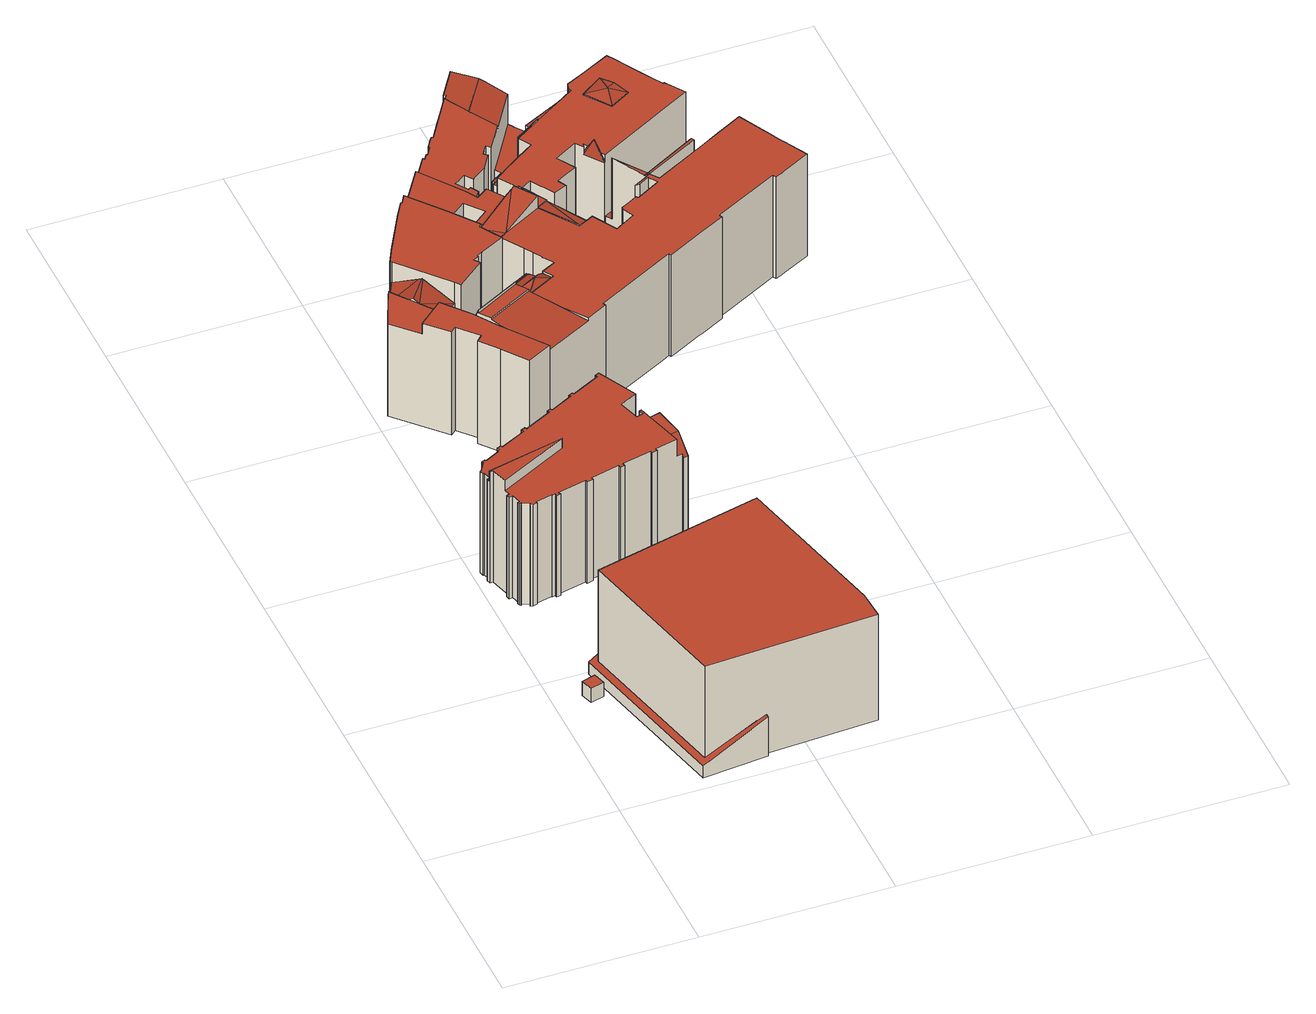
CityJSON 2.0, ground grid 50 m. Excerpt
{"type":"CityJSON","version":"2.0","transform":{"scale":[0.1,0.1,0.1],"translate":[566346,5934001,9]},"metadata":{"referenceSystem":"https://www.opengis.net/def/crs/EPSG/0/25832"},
"CityObjects":{
"building1":{"type":"Building","attributes":{"Gemeindeschluessel":"02000000","Geometrietyp2DReferenz":"3000","function":"31001_2080","roofType":"1000","measuredHeight":4.34,"storeysAboveGround":1},"geometry":[{"type":"MultiSurface","lod":"2","boundaries":[[[0,1,2,3]],[[4,5,6,7]],[[7,6,1,0]],[[6,5,2,1]],[[5,4,3,2]],[[4,7,0,3]]],"semantics":{"surfaces":[{"type":"GroundSurface"},{"type":"RoofSurface"},{"type":"WallSurface"}],"values":[0,1,2,2,2,2]}}]},
"building2":{"type":"Building","attributes":{"Gemeindeschluessel":"02000000","Geometrietyp2DReferenz":"3000","function":"51009_1610","roofType":"2100","measuredHeight":26.73},"geometry":[{"type":"MultiSurface","lod":"2","boundaries":[[[8,9,10,11]],[[12,13,14,15]],[[15,14,16,17]],[[18,19,20,21]],[[21,20,22,23]],[[22,20,19,10,9,16,14,13]],[[8,11,18,21,23,12,15,17]],[[12,23,22,13]],[[18,11,10,19]],[[8,17,16,9]]],"semantics":{"surfaces":[{"type":"WallSurface"},{"type":"RoofSurface"},{"type":"GroundSurface"}],"values":[0,0,0,0,0,1,2,0,0,0]}}]},
"building3":{"type":"Building","attributes":{"Gemeindeschluessel":"02000000","Geometrietyp2DReferenz":"3000","function":"31001_2050","roofType":"1000","measuredHeight":32.4,"storeysAboveGround":7},"geometry":[{"type":"MultiSurface","lod":"2","boundaries":[[[8,24,25,17]],[[11,26,24,8]],[[27,28,17,25]],[[29,30,26,11]],[[30,29,28,27]],[[28,29,11,8,17]],[[30,27,25,24,26]]],"semantics":{"surfaces":[{"type":"WallSurface"},{"type":"GroundSurface"},{"type":"RoofSurface"}],"values":[0,0,0,0,0,1,2]}}]},
"building4":{"type":"Building","attributes":{"Gemeindeschluessel":"02000000","Geometrietyp2DReferenz":"3000","function":"31001_2010","roofType":"1000","measuredHeight":34.13,"storeysAboveGround":8},"geometry":[{"type":"MultiSurface","lod":"2","boundaries":[[[31,32,33,34,35]],[[36,37,38,39]],[[40,41,42,43]],[[44,45,46,47]],[[47,46,48,49]],[[49,48,50,51]],[[51,50,52,53]],[[53,52,54,55]],[[55,54,56,57]],[[57,56,58,59]],[[59,58,60,61]],[[61,60,62,63]],[[63,62,64,65]],[[65,64,66,67]],[[67,66,68,69]],[[69,68,70,71]],[[71,70,72,73]],[[73,72,74,75]],[[75,74,76,77]],[[77,76,78,79]],[[79,78,80,81]],[[81,80,82,83]],[[83,82,84,85]],[[85,84,86,87]],[[88,89,90,91]],[[91,90,92,93]],[[93,92,94,95]],[[96,35,34,97]],[[97,34,33,98]],[[99,32,31,100]],[[101,102,103,104]],[[105,106,107,108]],[[109,110,111,112]],[[112,111,113,114]],[[114,113,115,116]],[[116,115,117,118]],[[118,117,119,120]],[[120,119,121,122]],[[122,121,123,124]],[[124,123,125,126]],[[126,125,127,128]],[[128,127,129,130]],[[130,129,131,132]],[[132,131,133,134]],[[134,133,135,136]],[[136,135,137,138]],[[138,137,139,140]],[[140,139,141,142]],[[142,141,143,144]],[[144,143,145,146]],[[146,145,147,148]],[[149,150,151,152]],[[153,154,155,156]],[[156,155,157,158]],[[158,157,159,160]],[[160,159,102,101]],[[161,162,163,164]],[[165,166,167,168]],[[169,170,171,172]],[[173,174,175,176]],[[165,168,109,112,114,116,118,120,122,124,126,128,130,132,134,136,138,140,142,144,146,148,173,176,149,152,169,172,153,156,158,160,101,104,99,100,88,91,93,95,177,40,43,178,44,47,49,51,53,55,57,59,61,63,65,67,69,71,73,75,77,79,81,83,85,87,179,180,181,105,108,161,164,182,183,184,185]],[[94,92,90,89,96,97,98,103,102,159,157,155,154,171,170,151,150,175,174,147,145,143,141,139,137,135,133,131,129,127,125,123,121,119,117,115,113,111,110,186,187,163,162,107,106,188,189,190,86,84,82,80,78,76,74,72,70,68,66,64,62,60,58,56,54,52,50,48,46,45,191,42,41,192]],[[187,186,193,194,195,36,39]],[[185,184,196,197,198,199]],[[190,189,180,179]],[[166,165,185,199]],[[196,184,183,200]],[[183,182,38,37,200]],[[182,164,163,187,39,38]],[[189,188,181,180]],[[171,154,153,172]],[[151,170,169,152]],[[175,150,149,176]],[[147,174,173,148]],[[109,168,167,193,186,110]],[[107,162,161,108]],[[188,106,105,181]],[[99,104,103,98,33,32]],[[94,192,177,95]],[[88,100,31,35,96,89]],[[86,190,179,87]],[[191,45,44,178]],[[42,191,178,43]],[[192,41,40,177]],[[194,193,167,166,199,198]],[[195,194,198,197]],[[195,197,196,200,37,36]]],"semantics":{"surfaces":[{"type":"RoofSurface"},{"type":"WallSurface"},{"type":"GroundSurface"}],"values":[0,0,1,1,1,1,1,1,1,1,1,1,1,1,1,1,1,1,1,1,1,1,1,1,1,1,1,1,1,1,1,1,1,1,1,1,1,1,1,1,1,1,1,1,1,1,1,1,1,1,1,1,1,1,1,1,1,1,1,1,2,0,1,1,1,1,1,1,1,1,1,1,1,1,1,1,1,1,1,1,1,1,1,1,0,0,0]}}]},
"building5":{"type":"Building","attributes":{"Gemeindeschluessel":"02000000","Geometrietyp2DReferenz":"3000","function":"31001_2010","roofType":"1000","measuredHeight":31.46,"storeysAboveGround":7},"geometry":[{"type":"MultiSurface","lod":"2","boundaries":[[[201,202,203]],[[204,205,206,207]],[[205,204,208]],[[209,208,204]],[[210,211,212]],[[204,213,209]],[[214,215,216,217]],[[218,219,220,221]],[[221,220,222,223]],[[224,225,226,227]],[[227,226,228,229]],[[229,228,230,231]],[[231,230,232,233]],[[234,235,211,210,201,203,236]],[[206,205,208,237,236,203,202]],[[238,224,227,229,231,233,239,234,236,237,240,218,221,223,241]],[[242,243,222,220,219,216,215,232,230,228,226,225]],[[243,242,238,241]],[[204,207,212]],[[239,233,232,215,214,244]],[[242,225,224,238]],[[222,243,241,223]],[[218,240,245,217,216,219]],[[240,237,208,209,213,245]],[[235,234,239,244]],[[206,202,201,210,212,207]],[[235,244,214,217,245,213,204,212,211]]],"semantics":{"surfaces":[{"type":"RoofSurface"},{"type":"WallSurface"},{"type":"GroundSurface"}],"values":[0,0,0,0,1,1,1,1,1,1,1,1,1,1,1,2,0,1,1,1,1,1,1,1,1,0,0]}}]},
"building6":{"type":"Building","attributes":{"Gemeindeschluessel":"02000000","Geometrietyp2DReferenz":"3000","function":"31001_2010","roofType":"1000","measuredHeight":31.41,"storeysAboveGround":8},"geometry":[{"type":"MultiSurface","lod":"2","boundaries":[[[246,247,248,249]],[[249,248,250,251]],[[251,250,252,253]],[[253,252,254,255]],[[255,254,256,257]],[[257,256,258,259]],[[259,258,260,261]],[[261,260,262,263]],[[263,262,264,265]],[[265,264,266,267]],[[267,266,268,269]],[[269,268,270,271]],[[271,270,272,273]],[[273,272,274,275]],[[275,274,276,277]],[[278,279,280,281]],[[282,283,284,285]],[[286,287,283,282]],[[281,280,287,286]],[[277,276,279,278]],[[247,246,285,284]],[[285,246,249,251,253,255,257,259,261,263,265,267,269,271,273,275,277,278,281,286,282]],[[247,284,283,287,280,279,276,274,272,270,268,266,264,262,260,258,256,254,252,250,248]]],"semantics":{"surfaces":[{"type":"WallSurface"},{"type":"GroundSurface"},{"type":"RoofSurface"}],"values":[0,0,0,0,0,0,0,0,0,0,0,0,0,0,0,0,0,0,0,0,0,1,2]}}]},
"building7":{"type":"Building","attributes":{"Gemeindeschluessel":"02000000","Geometrietyp2DReferenz":"3000","function":"31001_2010","roofType":"1000","measuredHeight":26.46,"storeysAboveGround":5},"geometry":[{"type":"MultiSurface","lod":"2","boundaries":[[[288,289,290,291,292,293,294,295,296,297,298,299,300],[301,302,303,304]],[[305,306,307,308,309,310,311,312,313,314,315,316,317],[318,319,320,321]],[[317,316,289,288]],[[316,315,290,289]],[[315,314,291,290]],[[314,313,292,291]],[[313,312,293,292]],[[312,311,294,293]],[[311,310,295,294]],[[310,309,296,295]],[[309,308,297,296]],[[308,307,298,297]],[[307,306,299,298]],[[306,305,300,299]],[[305,317,288,300]],[[321,320,302,301]],[[320,319,303,302]],[[319,318,304,303]],[[318,321,301,304]]],"semantics":{"surfaces":[{"type":"GroundSurface"},{"type":"RoofSurface"},{"type":"WallSurface"}],"values":[0,1,2,2,2,2,2,2,2,2,2,2,2,2,2,2,2,2,2]}}]},
"building8":{"type":"Building","attributes":{"Gemeindeschluessel":"02000000","Geometrietyp2DReferenz":"3000","function":"31001_2010","roofType":"1000","measuredHeight":34.87,"storeysAboveGround":5},"geometry":[{"type":"MultiSurface","lod":"2","boundaries":[[[322,323,324,325,326,327,328,329,330]],[[331,332,333]],[[334,332,331]],[[335,336,337,338,339,340]],[[341,342,343,344]],[[345,346,347,348,349,350]],[[351,352,353,354]],[[338,355,356,357,358,359,360]],[[361,362,363,364]],[[365,361,364]],[[366,367,368,369]],[[367,370,371,372,368]],[[373,361,365]],[[373,374,375,362,361]],[[376,377,378]],[[379,380,370,367]],[[381,382,383,384,385,386,387,388]],[[389,390,391,392]],[[393,394,395,396,397,398]],[[399,400,401]],[[402,403,404,394,393]],[[405,406,407]],[[408,409,410]],[[411,408,410]],[[412,408,411]],[[413,414,415]],[[416,413,415]],[[413,417,414]],[[416,417,413]],[[418,419,420]],[[421,422,423,424]],[[425,426,427]],[[428,425,427]],[[429,430,431,432,433,434]],[[435,436,437,438]],[[439,440,441,435,438]],[[442,436,435]],[[441,443,442,435]],[[444,445,446,447]],[[448,442,449,450,437]],[[451,425,428]],[[425,452,426]],[[451,452,425]],[[332,453,454,455,456]],[[457,458,459,460,461,462]],[[463,464,465,466]],[[467,468,469,470,471,472,473,474,464]],[[475,476,477,478]],[[479,480,481,482,483,484,485,486]],[[487,488,489]],[[490,330,329,281]],[[281,329,328,278]],[[278,328,327,491]],[[491,327,326,492]],[[456,325,324,332]],[[332,324,323,333]],[[493,322,330,490]],[[331,340,339,334]],[[343,337,336,344]],[[349,342,341,350]],[[494,346,345,495]],[[332,324,354,353,453]],[[359,352,351,360]],[[496,358,357,497]],[[355,364,363,356]],[[498,499,500,501]],[[501,500,502,503]],[[503,502,504,505]],[[506,372,371,507]],[[508,509,510,511,512]],[[377,513,514,378]],[[365,515,516,373]],[[517,518,519,520]],[[347,521,348]],[[522,523,524,525]],[[366,526,367]],[[527,528,529,530]],[[530,529,531,267]],[[532,533,534,535]],[[535,534,536,537]],[[388,380,379,538,381]],[[539,381,538,379,367]],[[460,540,541,461]],[[373,516,542,374]],[[512,511,543,544]],[[544,543,545,546]],[[459,547,540,460]],[[548,387,386,549]],[[463,385,384,550,464]],[[407,383,382]],[[546,545,392,391,401,551]],[[401,391,390,399]],[[552,389,392,545]],[[553,397,396,554]],[[554,396,395,555]],[[474,556,550,464]],[[464,550,557,465]],[[381,538,382]],[[558,405,538,381,539]],[[406,405,558]],[[476,559,560,477]],[[479,561,562,563,480]],[[400,564,562,561]],[[565,566,567,568]],[[408,412,569,570]],[[569,412,411,563]],[[488,571,572,489]],[[408,573,409]],[[574,575,576,577]],[[578,579,580,581]],[[414,582,583,415]],[[584,585,586,587]],[[417,588,582,414]],[[589,420,419,437,590]],[[437,419,418,438]],[[571,591,592,593]],[[487,594,591,571,488]],[[595,424,423,596]],[[596,423,422,597]],[[598,599,600,601]],[[602,427,426,603]],[[604,428,427,602]],[[605,433,432,606]],[[606,432,431,607]],[[608,442,609,610]],[[429,447,446,430]],[[590,437,450,611]],[[611,450,449,612]],[[612,449,442,608]],[[613,451,428,604]],[[614,615,616,617]],[[618,619,620,621]],[[621,620,622,623]],[[624,625,626,627]],[[627,626,628,629]],[[629,628,630,631]],[[632,633,634,635]],[[636,458,457,637]],[[465,557,638,466]],[[639,640,641,642]],[[486,643,561,479]],[[551,401,644,645]],[[475,646,559,476]],[[482,647,648,483]],[[649,650,651,652]],[[473,653,556,474]],[[577,576,654,655]],[[468,656,657,469]],[[658,659,660,661]],[[661,660,662,663]],[[663,662,664,665]],[[665,664,666,667]],[[667,666,668,669]],[[669,668,670,671]],[[671,670,672,673]],[[673,672,674,675]],[[675,674,676,677]],[[677,676,678,679]],[[680,681,682,683]],[[683,682,684,685]],[[686,687,688,689]],[[689,688,690,691]],[[692,693,694,695]],[[696,697,698,335,340,331,333,323,322,493]],[[699,700,701,702,703,704,705,706,707,708]],[[709,710,711,712,713,714,715,716,528,527]],[[536,717,718,719,398,397,553,720,721,722,537]],[[517,723,724,725,726,727,581,580,728,729,730,731,732,518]],[[578,733,734,735,601,600,736,737,738,579]],[[739,740,741,742,743,744,607,431,430,446,445,745]],[[417,416,746,747,748,749,750,751,752,753,754,588]],[[755,625,624,756,757,758,759,760,761,762,763,764,765,766,767]],[[768,769,770,771,484,483,648,646,475,478,772,773,774]],[[649,775,776,777,679,678,778,655,654,779,650]],[[780,781,782,783,784,785,786,787,788,789,472,471,470,469,657]],[[410,409,573,790,593,592,791,745,445,444,421,424,595,792,793,794]],[[589,590,611,612,608,610,795,796,766,765,764,763,762,751,750,749,748]],[[348,521,519,518,732,731,730,729,728,580,579,738,737,736,600,599,797,798,616,615,799,800,630,628,626,625,755,767,801,802,609,442,443,803,440,439,694,693,804,805,690,688,687,806,807,684,682,681,808,809,782,781,780,657,656,407,406,558,539,367,526,531,529,528,716,715,714,713,810,542,516,515]],[[648,647,794,793,792,595,596,597,811,812,586,585,813,814,815,567,566,816,817,560,559,646]],[[638,557,550,556,653,651,650,779,654,576,575,583,582,588,754,753,752,622,620,619,818,819,820,821,822,740,739,745,791,592,591,594,823,569,563,562,564,824,825,826,827,828,829],[603,830,613,604,602]],[[706,705,704,703,514,513,510,509,831,832,833,834,835,634,633,836,837,838,839,840,841,842,773,772,843,844,393,719,718,717,536,534,533,845,524,523,846,504,502,500,499,847,707]],[[848,849,614,617,850,851,598,601,735,734,733,578,581,727,726,725,724,723,517,520,852,494,495,853,854,698,697,696,493,490,281,278,491,492,855,856,857,858,859,496,497,860,861,862,863,864,712,711,710,709,527,530,267,865,265,866,506,507,867,868,548,549,869,870,871,872,873,874,875,876,636,637,877,878,702,701,700,699,708,879,498,501,503,505,880,522,525,881,532,535,537,722,721,720,553,554,555,882,883,884,565,568,885,886,887,584,587,888,889,605,606,607,744,743,742,741,890,891,892,893,894,618,621,623,895,761,760,759,758,757,756,624,627,629,631],[896,897,692,695,658,661,663,665,667,669,671,673,675,677,679,777,776,775,649,652,898,789,788,787,786,785,784,783,899,900,680,683,685,901,902,686,689,691],[770,769,768,774,903,904,905,906,907,908,909,632,635,910,911,912,913,914,915,916,917,918,639,642,919,920,771]],[[540,547,921,922,552,545,543,511,541]],[[326,325,456,455,454,857,856,855,492]],[[343,342,349,348,515,365,364,355,338,337]],[[854,853,495,345,350,341,344,336,335,698]],[[352,359,358,496,859,858,857,454,453,353]],[[375,862,861,860,497,357,356,363,362]],[[371,370,380,388,387,548,868,867,507]],[[833,832,831,914,913,912,911,834]],[[878,877,637,457,462,376,378,514,703,702]],[[375,374,542,810,713,712,864,863,862]],[[478,477,560,817,816,403,402,844,843,772]],[[826,825,824,564,400,399,390,389,552,922]],[[870,869,549,386,385,463,466,638,829,871]],[[782,809,808,681,680,900,899,783]],[[586,812,811,434,433,605,889,888,587]],[[923,924,925,439,438,418,420,589,748,747]],[[598,851,850,617,616,798,797,599]],[[822,821,820,892,891,890,741,740]],[[609,802,801,767,766,796,795,610]],[[819,818,619,618,894,893,892,820]],[[614,849,848,631,630,800,799,615]],[[926,927,645,644,640,639,918,917,916]],[[641,643,486,485,484,771,920,919,642]],[[684,807,806,687,686,902,901,685]],[[695,694,928,659,658]],[[473,472,789,898,652,651,653]],[[908,907,906,839,838,837]],[[632,909,908,837,836,633]],[[752,751,762,761,895,623,622]],[[452,451,613,830,603,426]],[[692,897,804,693]],[[896,691,690,805,804,897]],[[694,439,440,439,925,928]],[[803,443,441,440]],[[436,442,448,437]],[[597,422,421,444,447,429,434,811]],[[929,746,416,415,583,575,574]],[[569,823,594,487,489,572,570]],[[814,813,585,584,887,886]],[[481,480,563,411,410,794,647,482]],[[815,814,886,885,568,567]],[[403,816,566,565,884,883,404]],[[394,404,883,882,555,395]],[[383,407,656,468,467,464,550,384]],[[829,828,827,873,872,871]],[[393,844,402,393,398,719]],[[459,458,636,876,875,921,547]],[[874,873,827,826,922,921,875]],[[840,839,906,905,904,841]],[[904,903,774,773,842,841]],[[524,845,533,532,881,525]],[[377,376,462,461,541,511,510,513]],[[831,509,508,926,916,915,914]],[[911,910,635,634,835,834]],[[865,267,531,526,366,369,265]],[[369,368,372,506,866,265]],[[504,846,523,522,880,505]],[[334,339,338,360,351,354,324,332]],[[707,847,499,498,879,708]],[[494,852,520,519,521,347,346]],[[655,778,678,676,674,672,670,668,666,664,662,660,659,928,925,924,923,747,746,929,574,577]],[[512,544,546,551,645,927,926,508]],[[408,570,572,571,593,790,573]],[[401,400,561,643,641,640,644]],[[405,407,382,538]]],"semantics":{"surfaces":[{"type":"RoofSurface"},{"type":"WallSurface"},{"type":"GroundSurface"}],"values":[0,0,0,0,0,0,0,0,0,0,0,0,0,0,0,0,0,0,0,0,0,0,0,0,0,0,0,0,0,0,0,0,0,0,0,0,0,0,0,0,0,0,0,0,0,0,0,0,0,0,1,1,1,1,1,1,1,1,1,1,1,1,1,1,1,1,1,1,1,1,1,1,1,1,1,1,1,1,1,1,1,1,1,1,1,1,1,1,1,1,1,1,1,1,1,1,1,1,1,1,1,1,1,1,1,1,1,1,1,1,1,1,1,1,1,1,1,1,1,1,1,1,1,1,1,1,1,1,1,1,1,1,1,1,1,1,1,1,1,1,1,1,1,1,1,1,1,1,1,1,1,1,1,1,1,1,1,1,1,1,1,1,1,1,1,1,1,1,1,1,1,1,1,1,1,1,0,0,0,0,0,2,0,1,1,1,1,1,1,1,1,1,1,1,1,1,1,1,1,1,1,1,1,1,1,1,1,1,1,1,1,1,1,1,1,1,1,1,1,1,1,1,1,1,1,1,1,1,1,1,1,1,1,1,1,1,1,1,1,1,1,1,0,0,0,0,0]}}]}
},
"vertices":[
[73,361,38],[64,394,38],[100,404,38],[109,371,38],[109,371,81],[100,404,81],[64,394,81],[73,361,81],
[126,448,37],[126,448,81],[226,26,81],[226,26,37],[107,462,37],[107,462,74],[571,564,304],[571,564,37],[572,555,304],[572,555,37],[386,35,37],[386,35,158],[387,25,157],[387,25,37],[215,8,74],[215,8,37],
[126,448,361],[572,555,361],[226,26,361],[673,128,361],[673,128,37],[677,50,37],[677,50,361],
[17,858,378],[25,860,378],[38,816,378],[220,910,378],[16,862,378],[448,963,286],[453,964,286],[452,967,286],[446,970,286],[12,904,37],[12,904,348],[28,930,348],[28,930,37],[35,937,37],[35,937,348],[37,934,348],[37,934,37],[76,954,348],[76,954,37],[74,957,348],[74,957,37],[81,961,348],[81,961,37],[78,967,348],[78,967,37],[89,972,348],[89,972,37],[92,967,348],[92,967,37],[159,1001,348],[159,1001,37],[156,1007,348],[156,1007,37],[167,1012,348],[167,1012,37],[170,1007,348],[170,1007,37],[242,1044,348],[242,1044,37],[239,1049,348],[239,1049,37],[248,1054,348],[248,1054,37],[251,1049,348],[251,1049,37],[310,1079,348],[310,1079,37],[307,1084,348],[307,1084,37],[318,1089,348],[318,1089,37],[320,1084,348],[320,1084,37],[395,1122,348],[395,1122,37],[392,1128,348],[392,1128,37],[14,870,37],[14,870,348],[21,872,348],[21,872,37],[15,892,348],[15,892,37],[12,891,348],[12,891,37],[16,862,348],[220,910,348],[38,816,348],[25,860,37],[17,858,37],[34,798,37],[34,798,348],[42,800,348],[42,800,37],[426,951,37],[426,951,348],[444,956,348],[444,956,37],[423,824,37],[423,824,348],[425,818,348],[425,818,37],[411,814,348],[411,814,37],[410,821,348],[410,821,37],[332,803,348],[332,803,37],[333,796,348],[333,796,37],[322,793,348],[322,793,37],[320,800,348],[320,800,37],[244,783,348],[244,783,37],[246,776,348],[246,776,37],[228,772,348],[228,772,37],[227,779,348],[227,779,37],[152,761,348],[152,761,37],[154,754,348],[154,754,37],[143,752,348],[143,752,37],[142,759,348],[142,759,37],[133,757,348],[133,757,37],[133,759,348],[133,759,37],[90,749,348],[90,749,37],[91,745,348],[91,745,37],[75,750,37],[75,750,348],[56,759,348],[56,759,37],[49,764,37],[49,764,348],[53,765,348],[53,765,37],[46,790,348],[46,790,37],[37,788,348],[37,788,37],[440,969,37],[440,969,348],[445,970,348],[445,970,37],[499,835,37],[499,835,288],[498,841,296],[498,841,37],[54,755,37],[54,755,348],[51,757,348],[51,757,37],[80,743,37],[80,743,348],[73,746,348],[73,746,37],[9,903,37],[26,933,37],[403,1133,37],[455,1030,37],[410,1007,37],[452,967,37],[454,958,37],[481,966,37],[511,838,37],[483,838,348],[446,970,348],[410,1007,348],[455,1030,348],[403,1133,348],[26,933,348],[9,903,348],[483,838,296],[474,870,339],[453,943,342],[481,966,299],[485,951,342],[502,876,339],[511,838,288],[454,958,302],
[81,1657,259],[162,1666,298],[114,1721,261],[131,1588,293],[168,1660,302],[167,1661,303],[122,1600,303],[224,1595,259],[165,1543,259],[80,1656,259],[80,1656,293],[113,1612,293],[165,1543,293],[95,1482,293],[95,1482,326],[161,1539,326],[161,1539,293],[163,1537,11],[163,1537,326],[219,1470,326],[219,1470,11],[263,1403,326],[263,1403,11],[231,1327,11],[231,1327,326],[192,1373,326],[192,1373,11],[208,1388,326],[208,1388,11],[162,1438,326],[162,1438,11],[148,1426,326],[148,1426,11],[73,1642,11],[73,1642,293],[114,1721,11],[224,1595,11],[280,1261,11],[34,1547,11],[161,1540,11],[344,1294,11],[280,1261,326],[344,1294,326],[34,1547,293],[161,1540,293],
[124,1750,9],[124,1750,323],[127,1756,323],[127,1756,9],[130,1762,323],[130,1762,9],[193,1878,323],[193,1878,9],[215,1915,323],[215,1915,9],[218,1913,323],[218,1913,9],[232,1937,323],[232,1937,9],[305,1846,323],[305,1846,9],[362,1771,323],[362,1771,9],[355,1764,323],[355,1764,9],[389,1707,323],[389,1707,9],[324,1674,323],[324,1674,9],[311,1667,323],[311,1667,9],[310,1663,323],[310,1663,9],[296,1656,323],[296,1656,9],[308,1642,323],[308,1642,9],[235,1582,9],[235,1582,323],[224,1595,323],[224,1595,9],[111,1724,9],[111,1724,323],[114,1730,323],[114,1730,9],[114,1721,9],[114,1721,323],
[362,1771,10],[305,1846,10],[232,1937,10],[313,2062,10],[392,1952,10],[412,1918,10],[443,1940,10],[460,1915,10],[500,1858,10],[503,1853,10],[440,1816,10],[363,1769,10],[355,1764,10],[328,1876,10],[365,1828,10],[410,1864,10],[372,1911,10],[355,1764,275],[363,1769,275],[440,1816,275],[503,1853,275],[500,1858,275],[460,1915,275],[443,1940,275],[412,1918,275],[392,1952,275],[313,2062,275],[232,1937,275],[305,1846,275],[362,1771,275],[372,1911,275],[410,1864,275],[365,1828,275],[328,1876,275],
[163,1537,107],[210,1480,107],[330,1546,107],[323,1554,107],[321,1553,107],[272,1613,107],[235,1582,107],[224,1595,107],[161,1540,107],[212,1478,104],[330,1546,87],[210,1480,87],[332,1542,104],[219,1470,306],[228,1455,347],[348,1520,347],[338,1534,305],[332,1542,281],[212,1478,281],[248,1427,338],[370,1491,338],[348,1520,338],[228,1455,338],[263,1403,329],[344,1294,312],[469,1359,312],[425,1418,321],[370,1491,333],[248,1427,333],[332,1542,304],[404,1582,304],[402,1586,303],[330,1546,303],[348,1520,311],[418,1558,311],[407,1581,303],[405,1580,303],[404,1582,302],[332,1542,302],[399,1527,335],[421,1553,321],[418,1558,315],[348,1520,315],[370,1491,315],[386,1711,315],[404,1721,321],[355,1765,315],[355,1764,315],[461,1828,355],[440,1816,347],[363,1769,318],[449,1533,315],[433,1559,315],[421,1552,321],[407,1927,175],[412,1936,175],[404,1931,175],[508,1778,358],[470,1833,358],[508,1778,323],[512,1780,323],[538,1795,323],[501,1860,323],[499,1859,323],[500,1858,323],[503,1853,323],[470,1833,323],[494,1939,209],[537,1969,209],[514,2002,209],[473,1975,209],[525,2254,244],[591,2357,244],[544,2418,233],[496,2343,233],[501,2339,234],[488,2319,234],[537,1969,204],[580,1998,218],[514,2002,204],[568,2179,233],[638,2290,233],[600,2346,242],[575,1680,324],[597,1692,321],[538,1795,321],[615,2096,289],[609,2106,270],[584,2093,270],[607,2062,327],[627,2075,327],[710,1924,356],[695,1956,299],[692,1944,299],[726,1898,299],[728,1899,299],[786,1796,322],[796,1801,322],[738,1882,322],[797,2200,172],[795,2204,172],[745,2179,172],[744,2174,172],[821,2113,333],[820,2163,324],[762,2123,324],[810,2058,324],[795,2204,179],[865,2239,179],[827,2285,179],[813,2270,179],[785,2252,179],[772,2241,179],[793,1796,322],[798,1799,322],[796,1801,321],[786,1796,321],[790,1790,321],[791,1791,321],[795,1793,322],[800,1796,321],[798,1795,321],[797,2200,287],[867,2236,287],[865,2239,287],[795,2204,287],[798,1799,321],[943,1873,321],[939,1880,321],[863,2090,324],[841,2126,333],[402,1586,87],[399,1593,87],[366,1576,87],[323,1554,87],[412,1918,87],[443,1940,87],[450,1947,87],[444,1957,87],[412,1936,87],[407,1927,87],[499,1859,87],[501,1860,87],[496,1869,87],[493,1867,87],[538,1795,87],[598,1693,87],[616,1703,87],[601,1729,87],[588,1751,87],[554,1809,87],[566,1814,87],[529,1877,87],[526,2109,87],[557,2130,87],[546,2145,87],[524,2111,87],[561,2032,87],[607,2062,87],[584,2093,87],[582,2097,87],[553,2082,87],[570,2065,87],[566,2063,87],[549,2052,87],[743,2149,87],[739,2154,87],[738,2146,87],[161,1540,9],[272,1613,9],[321,1553,9],[163,1537,9],[344,1294,9],[263,1403,9],[405,1580,9],[407,1581,9],[359,2134,9],[359,2134,244],[363,2130,244],[363,2130,9],[372,2144,244],[372,2144,9],[375,2142,244],[375,2142,9],[363,1769,9],[440,1816,9],[424,1993,87],[424,1993,244],[436,1972,244],[436,1972,174],[436,1972,87],[412,1936,244],[404,1931,244],[370,1491,321],[449,1533,321],[520,1396,9],[520,1396,321],[524,1388,321],[524,1388,9],[469,1359,321],[390,2166,9],[390,2166,244],[387,2168,244],[387,2168,9],[386,1711,321],[436,1632,9],[436,1632,321],[423,1653,321],[423,1653,9],[389,1707,321],[402,2192,9],[402,2192,244],[407,2198,244],[407,2198,9],[411,2196,244],[411,2196,9],[508,1778,324],[508,1778,321],[444,1957,174],[412,1936,174],[433,1559,321],[456,2004,174],[456,2004,87],[473,1975,174],[473,1975,87],[450,1947,174],[503,1853,9],[500,1858,9],[501,1860,322],[514,2002,87],[494,1939,174],[501,2339,9],[496,2343,9],[544,2418,9],[529,1877,322],[496,1869,322],[575,1680,321],[557,2130,141],[546,2145,141],[561,2032,218],[561,2032,322],[607,2062,322],[580,1998,322],[647,2277,9],[647,2277,141],[649,2273,141],[649,2273,9],[627,2075,322],[627,2075,289],[739,2154,289],[738,2146,289],[609,2106,289],[677,1965,87],[677,1965,322],[618,1930,322],[618,1930,87],[736,1501,9],[736,1501,321],[732,1507,321],[732,1507,9],[695,1956,322],[692,1944,322],[728,2239,9],[728,2239,141],[745,2220,141],[745,2220,9],[728,1899,322],[738,1882,135],[796,1801,135],[739,2154,322],[744,2174,322],[744,2174,289],[743,2149,322],[744,2174,141],[745,2179,141],[795,2204,141],[895,1593,9],[895,1593,321],[899,1586,321],[899,1586,9],[762,2123,322],[820,2163,322],[810,2058,322],[785,2252,9],[813,2270,9],[827,2285,9],[800,1796,135],[816,1774,321],[816,1774,135],[939,1880,135],[943,1873,135],[863,2090,322],[1072,1674,9],[1072,1674,321],[1067,1683,321],[1067,1683,9],[953,2092,9],[953,2092,322],[956,2094,322],[956,2094,9],[961,2086,322],[961,2086,9],[1113,1836,9],[1113,1836,321],[1135,1792,321],[1135,1792,9],[1136,1792,321],[1136,1792,9],[1171,1725,321],[1171,1725,9],[442,2018,9],[442,2018,244],[427,2039,244],[427,2039,9],[443,1940,9],[412,1918,9],[493,1867,322],[543,2049,9],[543,2049,216],[546,2051,217],[546,2051,9],[549,2052,218],[496,2028,204],[496,2028,87],[526,2109,141],[582,2097,141],[553,2082,141],[589,1851,9],[589,1851,322],[601,1830,322],[601,1830,9],[566,1814,322],[646,1882,322],[646,1882,87],[598,1693,321],[616,1703,321],[744,1786,9],[744,1786,87],[722,1775,87],[722,1775,9],[707,1776,87],[707,1776,9],[679,1826,87],[679,1826,9],[682,1839,87],[682,1839,9],[690,1844,87],[690,1844,9],[676,1869,87],[676,1869,9],[679,1882,87],[679,1882,9],[695,1891,87],[695,1891,9],[687,1905,87],[687,1905,9],[668,1895,87],[668,1895,9],[707,1670,9],[707,1670,321],[693,1699,321],[693,1699,9],[694,1707,321],[694,1707,9],[738,1731,9],[738,1731,321],[743,1726,321],[743,1726,9],[806,1762,321],[806,1762,9],[763,1769,9],[763,1769,321],[752,1770,321],[752,1770,9],[210,1480,9],[212,1478,9],[219,1470,9],[357,2001,9],[366,1988,9],[368,1985,9],[392,1952,9],[392,1952,244],[368,1985,244],[366,1988,244],[357,2001,244],[313,2062,244],[313,2062,9],[449,1611,9],[451,1607,9],[465,1584,9],[469,1577,9],[469,1577,321],[465,1584,321],[451,1607,321],[449,1611,321],[440,2243,244],[457,2269,244],[488,2319,244],[488,2319,9],[457,2269,9],[440,2243,9],[530,1401,9],[565,1419,9],[576,1425,9],[705,1493,9],[712,1496,9],[712,1496,321],[705,1493,321],[576,1425,321],[565,1419,321],[530,1401,321],[745,1505,9],[827,1549,9],[834,1552,9],[834,1552,321],[827,1549,321],[745,1505,321],[870,2231,322],[875,2225,322],[875,2225,9],[870,2231,9],[867,2236,9],[865,2239,9],[867,2236,322],[726,1898,87],[728,1899,87],[728,1899,135],[869,1976,135],[917,2002,135],[991,2043,135],[991,2043,322],[917,2002,322],[869,1976,322],[1095,1871,321],[1095,1871,9],[1074,1913,9],[1073,1915,9],[1061,1937,9],[1057,1945,9],[1050,1959,9],[1050,1959,135],[1057,1945,135],[1061,1937,135],[1073,1915,135],[1074,1913,135],[1074,1913,321],[524,2111,9],[526,2109,9],[553,2082,9],[570,2065,9],[524,2111,244],[514,2121,244],[514,2121,9],[610,1863,9],[646,1882,9],[650,1885,9],[650,1885,87],[610,1863,322],[619,1698,321],[653,1639,321],[653,1638,321],[653,1638,9],[653,1639,9],[619,1698,9],[616,1703,9],[601,1729,9],[588,1751,9],[554,1809,9],[730,2167,289],[797,2200,322],[730,2167,141],[609,2106,141],[584,2093,141],[960,1851,135],[996,1871,135],[901,1596,321],[933,1613,321],[1084,1680,321],[1105,1691,321],[996,1871,321],[960,1851,321],[795,1793,321],[792,1786,321],[803,1767,321],[734,1728,321],[711,1716,321],[675,1651,321],[664,1645,321],[468,1577,321],[772,2241,141],[756,2229,141],[694,2217,141],[691,2215,141],[691,2216,141],[638,2290,141],[568,2179,141],[935,2121,322],[929,2130,322],[918,2148,322],[890,2198,322],[885,2208,322],[738,2146,322],[537,1969,322],[494,1939,322],[483,1932,322],[484,1931,322],[466,1919,322],[460,1915,322],[841,2126,322],[417,1988,244],[406,2004,244],[404,2008,244],[396,2020,244],[405,2025,244],[446,2021,244],[480,2045,244],[482,2048,244],[507,2088,244],[500,2093,244],[497,2095,244],[511,2118,244],[546,2145,244],[568,2179,244],[393,2177,244],[375,2143,244],[350,2120,244],[1105,1691,9],[1084,1680,9],[933,1613,9],[901,1596,9],[469,1359,9],[248,1427,9],[228,1455,9],[323,1554,9],[366,1576,9],[399,1593,9],[402,1586,9],[404,1582,9],[418,1558,9],[421,1553,9],[421,1552,9],[433,1559,9],[468,1577,9],[386,1711,9],[355,1765,9],[461,1828,9],[470,1833,9],[499,1859,9],[493,1867,9],[460,1915,9],[466,1919,9],[484,1931,9],[483,1932,9],[460,1956,9],[450,1947,9],[407,1927,9],[404,1931,9],[350,2120,9],[375,2143,9],[393,2177,9],[591,2357,9],[600,2346,9],[638,2290,9],[691,2216,9],[691,2215,9],[694,2217,9],[756,2229,9],[772,2241,9],[885,2208,9],[890,2198,9],[918,2148,9],[929,2130,9],[935,2121,9],[991,2043,9],[803,1767,9],[792,1786,9],[566,1814,9],[664,1645,9],[675,1651,9],[711,1716,9],[734,1728,9],[511,2118,9],[497,2095,9],[500,2093,9],[507,2088,9],[482,2048,9],[480,2045,9],[446,2021,9],[405,2025,9],[396,2020,9],[404,2008,9],[406,2004,9],[417,1988,9],[424,1993,9],[449,2008,9],[452,2010,9],[496,2028,9],[549,2052,9],[566,2063,9],[460,1956,174],[483,1932,174],[738,1882,87],[786,1796,87],[790,1790,87],[449,2008,87],[452,2010,87],[752,1770,87],[692,1944,87]
]}
